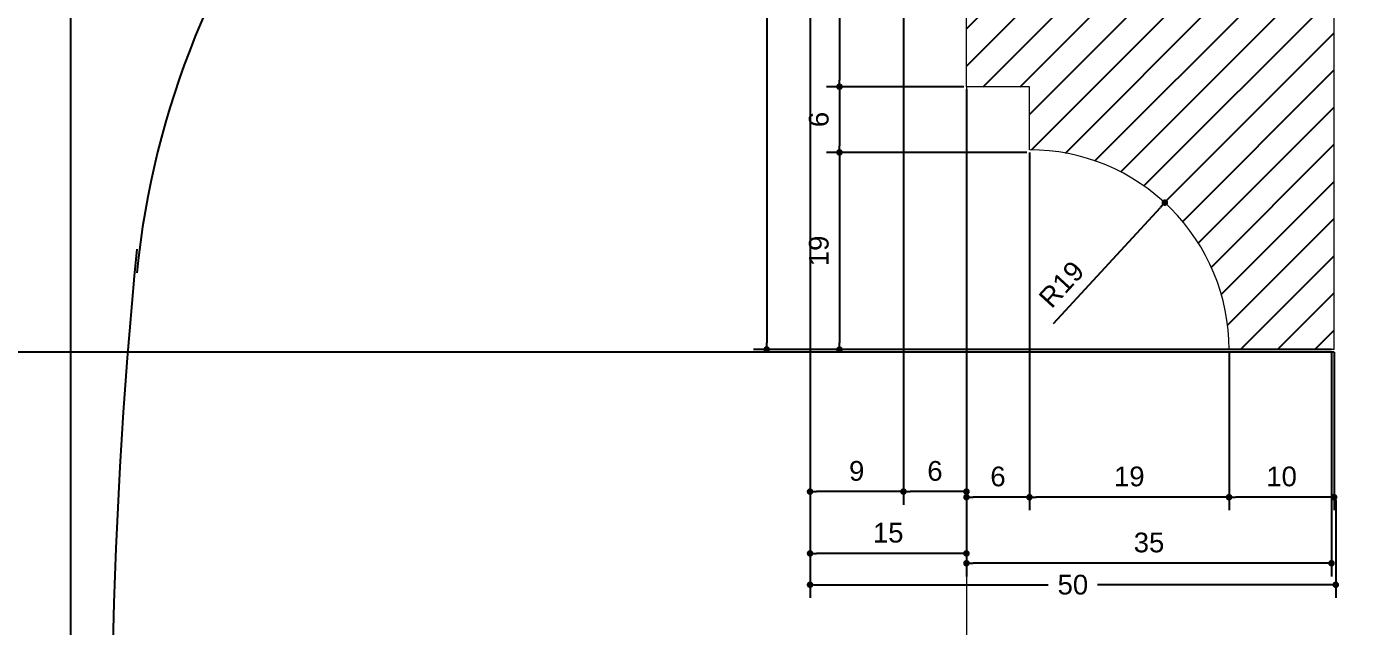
# Model space of a CAD drawing. Header units: inches. Extents: x 274057 to 444617, y 490067 to 635630.
# Drawn here: x 359396.7 to 359524.8, y 517236 to 517293 of the extents above; entities that cross this region are included whole.
import ezdxf

# ---------------------------------------------------------------- set-up
doc = ezdxf.new("R2010")
doc.units = ezdxf.units.IN
doc.header["$MEASUREMENT"] = 0
for name, color, linetype in [('8', 8, 'Continuous'), ('CQ curtains and frames', 252, 'Continuous'), ('CQ PANEL DIMENSION', 1, 'Continuous'), ('CQ SPOT DETAIL DIMENSION', 9, 'Continuous'), ('menuiserie', 32, 'Continuous')]:
    doc.layers.add(name, color=color, linetype=linetype)
doc.layers.add('Hardware Accs.', color=7, linetype='Continuous', lineweight=0)
doc.styles.get("Standard").update_dxf_attribs({"font": 'arial.ttf'})
doc.dimstyles.new('chester 1.25', dxfattribs={"dimscale": 0.0125, "dimtxt": 150, "dimasz": 50, "dimexe": 100, "dimexo": 20, "dimgap": 80, "dimtad": 1, "dimdec": 0, "dimzin": 0, "dimdsep": 46, "dimtxsty": 'Standard', "dimblk": 'DOT', "dimcen": 100, "dimclrd": 1, "dimclre": 1, "dimclrt": 3, "dimadec": 0, "dimazin": 0, "dimtfac": 1, "dimtdec": 0, "dimtofl": 0, "dimtmove": 0, "dimatfit": 3, "dimfxl": 1, "dimtolj": 1, "dimtzin": 0, "dimlwd": -1, "dimarcsym": 0})
doc.dimstyles.new('chester 15', dxfattribs={"dimscale": 0.15, "dimtxt": 150, "dimasz": 100, "dimexe": 100, "dimexo": 0, "dimgap": 80, "dimtad": 1, "dimdec": 0, "dimzin": 0, "dimdsep": 46, "dimtxsty": 'Standard', "dimblk": 'DOT', "dimcen": 100, "dimclrd": 1, "dimclre": 1, "dimclrt": 3, "dimadec": 0, "dimazin": 0, "dimtfac": 1, "dimtdec": 0, "dimtofl": 0, "dimtmove": 0, "dimatfit": 3, "dimfxl": 1, "dimtolj": 1, "dimtzin": 0, "dimlwd": -1, "dimarcsym": 0})
doc.dimstyles.new('chester 5', dxfattribs={"dimscale": 0.05, "dimtxt": 150, "dimasz": 50, "dimexe": 100, "dimexo": 0, "dimgap": 80, "dimtad": 1, "dimdec": 0, "dimzin": 0, "dimdsep": 46, "dimtxsty": 'Standard', "dimblk": 'DOT', "dimcen": 100, "dimclrd": 1, "dimclre": 1, "dimclrt": 3, "dimadec": 0, "dimazin": 0, "dimtfac": 1, "dimtdec": 0, "dimtofl": 0, "dimtmove": 0, "dimatfit": 3, "dimfxl": 1, "dimtolj": 1, "dimtzin": 0, "dimlwd": -1, "dimarcsym": 0})

# ---------------------------------------------------------------- blocks, each defined once
blk = doc.blocks.new('_Dot')
at = {"color": 0, "linetype": 'ByBlock', "lineweight": -2}
blk.add_line((-0.5, 0), (-1, 0), dxfattribs=at)
at = {"color": 0, "linetype": 'ByBlock', "const_width": 0.5}
blk.add_lwpolyline([(-0.25, 0, 1), (0.25, 0, 1)], format="xyb", close=True, dxfattribs=at)
blk = doc.blocks.new('*D353')
at = {"layer": 'CQ PANEL DIMENSION', "color": 1, "lineweight": -2, "transparency": 16777216}
for p, q in [((359413.14, 519502.61), (358858.81, 519502.61)), ((359395.1, 516399.28), (358858.81, 516399.28))]:
    blk.add_line(p, q, dxfattribs=at)
at = {"layer": 'CQ PANEL DIMENSION', "color": 1, "transparency": 16777216}
blk.add_line((358873.81, 519487.61), (358873.81, 516414.28), dxfattribs=at)
at = {"layer": 'Defpoints', "color": 0, "transparency": 16777216}
for p in [(359413.14, 519502.61, 0), (358873.81, 516399.28), (359395.1, 516399.28, -0.03)]:
    blk.add_point(p, dxfattribs=at)
at = {"layer": 'CQ PANEL DIMENSION', "color": 1, "transparency": 16777216, "xscale": 15, "yscale": 15, "zscale": 15}
for p, rotation in [((358873.81, 519502.61), 90), ((358873.81, 516399.28), 270)]:
    blk.add_blockref('_Dot', p, dxfattribs=dict(at, rotation=rotation))
at = {"layer": 'CQ PANEL DIMENSION', "color": 3, "transparency": 16777216, "insert": (358850.32, 517950.95), "char_height": 22.5, "attachment_point": 5, "rotation": 90}
blk.add_mtext('\\A1;3103', dxfattribs=at)
blk = doc.blocks.new('*D1044')
at = {"layer": 'CQ PANEL DIMENSION', "color": 1, "lineweight": -2, "transparency": 16777216}
for p, q in [((361673.43, 517521.28), (361536.56, 517521.28)), ((361731.43, 517262.03), (361536.56, 517262.03))]:
    blk.add_line(p, q, dxfattribs=at)
at = {"layer": 'CQ PANEL DIMENSION', "color": 1, "transparency": 16777216}
blk.add_line((361541.56, 517518.78), (361541.56, 517264.53), dxfattribs=at)
at = {"layer": 'Defpoints', "color": 0, "transparency": 16777216}
for p in [(361673.43, 517521.28, 0), (361541.56, 517262.03), (361731.43, 517262.03, 0)]:
    blk.add_point(p, dxfattribs=at)
at = {"layer": 'CQ PANEL DIMENSION', "color": 1, "transparency": 16777216, "xscale": 2.5, "yscale": 2.5, "zscale": 2.5}
for p, rotation in [((361541.56, 517521.28), 90), ((361541.56, 517262.03), 270)]:
    blk.add_blockref('_Dot', p, dxfattribs=dict(at, rotation=rotation))
at = {"layer": 'CQ PANEL DIMENSION', "color": 3, "transparency": 16777216, "insert": (361533.73, 517391.66), "char_height": 7.5, "attachment_point": 5, "rotation": 90}
blk.add_mtext('\\A1;259', dxfattribs=at)
blk = doc.blocks.new('*D1001')
at = {"layer": 'CQ PANEL DIMENSION', "color": 1, "lineweight": -2, "transparency": 16777216}
for p, q in [((361731.43, 517262.03), (361536.56, 517262.03)), ((361696.43, 516517.28), (361536.56, 516517.28))]:
    blk.add_line(p, q, dxfattribs=at)
at = {"layer": 'CQ PANEL DIMENSION', "color": 1, "transparency": 16777216}
blk.add_line((361541.56, 517259.53), (361541.56, 516519.78), dxfattribs=at)
at = {"layer": 'Defpoints', "color": 0, "transparency": 16777216}
for p in [(361731.43, 517262.03, 0), (361541.56, 516517.28), (361696.43, 516517.28, 0)]:
    blk.add_point(p, dxfattribs=at)
at = {"layer": 'CQ PANEL DIMENSION', "color": 1, "transparency": 16777216, "xscale": 2.5, "yscale": 2.5, "zscale": 2.5}
for p, rotation in [((361541.56, 517262.03), 90), ((361541.56, 516517.28), 270)]:
    blk.add_blockref('_Dot', p, dxfattribs=dict(at, rotation=rotation))
at = {"layer": 'CQ PANEL DIMENSION', "color": 3, "transparency": 16777216, "insert": (361533.75, 516889.66), "char_height": 7.5, "attachment_point": 5, "rotation": 90}
blk.add_mtext('\\A1;745', dxfattribs=at)
blk = doc.blocks.new('*D1052')
at = {"layer": 'CQ SPOT DETAIL DIMENSION', "color": 1, "lineweight": -2, "transparency": 16777216}
for p, q in [((361660.82, 517328.28), (361609.9, 517328.28)), ((361672.68, 516537.28), (361609.9, 516537.28))]:
    blk.add_line(p, q, dxfattribs=at)
at = {"layer": 'CQ SPOT DETAIL DIMENSION', "color": 1, "transparency": 16777216}
blk.add_line((361611.15, 517327.66), (361611.15, 516537.91), dxfattribs=at)
at = {"layer": 'Defpoints', "color": 0, "transparency": 16777216}
for p in [(361661.07, 517328.28), (361611.15, 516537.28), (361672.93, 516537.28)]:
    blk.add_point(p, dxfattribs=at)
at = {"layer": 'CQ SPOT DETAIL DIMENSION', "color": 1, "transparency": 16777216, "xscale": 0.625, "yscale": 0.625, "zscale": 0.625}
for p, rotation in [((361611.15, 517328.28), 90), ((361611.15, 516537.28), 270)]:
    blk.add_blockref('_Dot', p, dxfattribs=dict(at, rotation=rotation))
at = {"layer": 'CQ SPOT DETAIL DIMENSION', "color": 3, "transparency": 16777216, "insert": (361609.19, 516932.78), "char_height": 1.875, "attachment_point": 5, "rotation": 90}
blk.add_mtext('\\A1;791', dxfattribs=at)
blk = doc.blocks.new('*D1010')
at = {"layer": 'CQ SPOT DETAIL DIMENSION', "color": 1, "lineweight": -2, "transparency": 16777216}
for p, q in [((361696.43, 517286.53), (361696.43, 517240.71)), ((361731.18, 517262.03), (361731.18, 517240.71))]:
    blk.add_line(p, q, dxfattribs=at)
at = {"layer": 'CQ SPOT DETAIL DIMENSION', "color": 1, "transparency": 16777216}
blk.add_line((361730.56, 517241.96), (361697.06, 517241.96), dxfattribs=at)
at = {"layer": 'Defpoints', "color": 0, "transparency": 16777216}
for p in [(361696.43, 517286.78), (361731.18, 517262.28), (361696.43, 517241.96)]:
    blk.add_point(p, dxfattribs=at)
at = {"layer": 'CQ SPOT DETAIL DIMENSION', "color": 1, "transparency": 16777216, "xscale": 0.625, "yscale": 0.625, "zscale": 0.625, "rotation": 180}
blk.add_blockref('_Dot', (361696.43, 517241.96), dxfattribs=at)
at = {"layer": 'CQ SPOT DETAIL DIMENSION', "color": 1, "transparency": 16777216, "xscale": 0.625, "yscale": 0.625, "zscale": 0.625}
blk.add_blockref('_Dot', (361731.18, 517241.96), dxfattribs=at)
at = {"layer": 'CQ SPOT DETAIL DIMENSION', "color": 3, "transparency": 16777216, "insert": (361713.81, 517243.92), "char_height": 1.875, "attachment_point": 5}
blk.add_mtext('\\A1;35', dxfattribs=at)
blk = doc.blocks.new('*D1011')
at = {"layer": 'CQ SPOT DETAIL DIMENSION', "color": 1, "lineweight": -2, "transparency": 16777216}
for p, q in [((361721.43, 517262.03), (361721.43, 517246.99)), ((361731.43, 517262.03), (361731.43, 517246.99))]:
    blk.add_line(p, q, dxfattribs=at)
at = {"layer": 'CQ SPOT DETAIL DIMENSION', "color": 1, "transparency": 16777216}
blk.add_line((361730.81, 517248.24), (361722.06, 517248.24), dxfattribs=at)
at = {"layer": 'Defpoints', "color": 0, "transparency": 16777216}
for p in [(361721.43, 517262.28, 0), (361731.43, 517262.28), (361721.43, 517248.24)]:
    blk.add_point(p, dxfattribs=at)
at = {"layer": 'CQ SPOT DETAIL DIMENSION', "color": 1, "transparency": 16777216, "xscale": 0.625, "yscale": 0.625, "zscale": 0.625, "rotation": 180}
blk.add_blockref('_Dot', (361721.43, 517248.24), dxfattribs=at)
at = {"layer": 'CQ SPOT DETAIL DIMENSION', "color": 1, "transparency": 16777216, "xscale": 0.625, "yscale": 0.625, "zscale": 0.625}
blk.add_blockref('_Dot', (361731.43, 517248.24), dxfattribs=at)
at = {"layer": 'CQ SPOT DETAIL DIMENSION', "color": 3, "transparency": 16777216, "insert": (361726.43, 517250.2), "char_height": 1.875, "attachment_point": 5}
blk.add_mtext('\\A1;10', dxfattribs=at)
blk = doc.blocks.new('*D1012')
at = {"layer": 'CQ SPOT DETAIL DIMENSION', "color": 1, "lineweight": -2, "transparency": 16777216}
for p, q in [((361702.43, 517281.03), (361702.43, 517246.99)), ((361721.43, 517262.03), (361721.43, 517246.99))]:
    blk.add_line(p, q, dxfattribs=at)
at = {"layer": 'CQ SPOT DETAIL DIMENSION', "color": 1, "transparency": 16777216}
blk.add_line((361720.81, 517248.24), (361703.06, 517248.24), dxfattribs=at)
at = {"layer": 'Defpoints', "color": 0, "transparency": 16777216}
for p in [(361702.43, 517281.28, 0), (361721.43, 517262.28, 0), (361702.43, 517248.24)]:
    blk.add_point(p, dxfattribs=at)
at = {"layer": 'CQ SPOT DETAIL DIMENSION', "color": 1, "transparency": 16777216, "xscale": 0.625, "yscale": 0.625, "zscale": 0.625, "rotation": 180}
blk.add_blockref('_Dot', (361702.43, 517248.24), dxfattribs=at)
at = {"layer": 'CQ SPOT DETAIL DIMENSION', "color": 1, "transparency": 16777216, "xscale": 0.625, "yscale": 0.625, "zscale": 0.625}
blk.add_blockref('_Dot', (361721.43, 517248.24), dxfattribs=at)
at = {"layer": 'CQ SPOT DETAIL DIMENSION', "color": 3, "transparency": 16777216, "insert": (361711.93, 517250.2), "char_height": 1.875, "attachment_point": 5}
blk.add_mtext('\\A1;19', dxfattribs=at)
blk = doc.blocks.new('*D1013')
at = {"layer": 'CQ SPOT DETAIL DIMENSION', "color": 1, "lineweight": -2, "transparency": 16777216}
for p, q in [((361696.43, 517287.03), (361696.43, 517246.99)), ((361702.43, 517281.03), (361702.43, 517246.99))]:
    blk.add_line(p, q, dxfattribs=at)
at = {"layer": 'CQ SPOT DETAIL DIMENSION', "color": 1, "transparency": 16777216}
blk.add_line((361701.81, 517248.24), (361697.06, 517248.24), dxfattribs=at)
at = {"layer": 'Defpoints', "color": 0, "transparency": 16777216}
for p in [(361696.43, 517287.28, 0), (361702.43, 517281.28, 0), (361696.43, 517248.24)]:
    blk.add_point(p, dxfattribs=at)
at = {"layer": 'CQ SPOT DETAIL DIMENSION', "color": 1, "transparency": 16777216, "xscale": 0.625, "yscale": 0.625, "zscale": 0.625, "rotation": 180}
blk.add_blockref('_Dot', (361696.43, 517248.24), dxfattribs=at)
at = {"layer": 'CQ SPOT DETAIL DIMENSION', "color": 1, "transparency": 16777216, "xscale": 0.625, "yscale": 0.625, "zscale": 0.625}
blk.add_blockref('_Dot', (361702.43, 517248.24), dxfattribs=at)
at = {"layer": 'CQ SPOT DETAIL DIMENSION', "color": 3, "transparency": 16777216, "insert": (361699.43, 517250.2), "char_height": 1.875, "attachment_point": 5}
blk.add_mtext('\\A1;6', dxfattribs=at)
blk = doc.blocks.new('*D1014')
at = {"layer": 'CQ SPOT DETAIL DIMENSION', "color": 1, "lineweight": -2, "transparency": 16777216}
for p, q in [((361681.54, 517342.76), (361681.54, 517241.64)), ((361696.43, 517287.03), (361696.43, 517241.64))]:
    blk.add_line(p, q, dxfattribs=at)
at = {"layer": 'CQ SPOT DETAIL DIMENSION', "color": 1, "transparency": 16777216}
blk.add_line((361695.81, 517242.89), (361682.16, 517242.89), dxfattribs=at)
at = {"layer": 'Defpoints', "color": 0, "transparency": 16777216}
for p in [(361681.54, 517343.01, 0), (361696.43, 517287.28, 0), (361681.54, 517242.89)]:
    blk.add_point(p, dxfattribs=at)
at = {"layer": 'CQ SPOT DETAIL DIMENSION', "color": 1, "transparency": 16777216, "xscale": 0.625, "yscale": 0.625, "zscale": 0.625, "rotation": 180}
blk.add_blockref('_Dot', (361681.54, 517242.89), dxfattribs=at)
at = {"layer": 'CQ SPOT DETAIL DIMENSION', "color": 1, "transparency": 16777216, "xscale": 0.625, "yscale": 0.625, "zscale": 0.625}
blk.add_blockref('_Dot', (361696.43, 517242.89), dxfattribs=at)
at = {"layer": 'CQ SPOT DETAIL DIMENSION', "color": 3, "transparency": 16777216, "insert": (361688.98, 517244.85), "char_height": 1.875, "attachment_point": 5}
blk.add_mtext('\\A1;15', dxfattribs=at)
blk = doc.blocks.new('*D1015')
at = {"layer": 'CQ SPOT DETAIL DIMENSION', "color": 1, "lineweight": -2, "transparency": 16777216}
for p, q in [((361690.43, 517329.03), (361690.43, 517247.52)), ((361696.43, 517286.78), (361696.43, 517247.52))]:
    blk.add_line(p, q, dxfattribs=at)
at = {"layer": 'CQ SPOT DETAIL DIMENSION', "color": 1, "transparency": 16777216}
blk.add_line((361695.81, 517248.77), (361691.06, 517248.77), dxfattribs=at)
at = {"layer": 'Defpoints', "color": 0, "transparency": 16777216}
for p in [(361690.43, 517329.28, 0), (361696.43, 517287.03), (361690.43, 517248.77)]:
    blk.add_point(p, dxfattribs=at)
at = {"layer": 'CQ SPOT DETAIL DIMENSION', "color": 1, "transparency": 16777216, "xscale": 0.625, "yscale": 0.625, "zscale": 0.625, "rotation": 180}
blk.add_blockref('_Dot', (361690.43, 517248.77), dxfattribs=at)
at = {"layer": 'CQ SPOT DETAIL DIMENSION', "color": 1, "transparency": 16777216, "xscale": 0.625, "yscale": 0.625, "zscale": 0.625}
blk.add_blockref('_Dot', (361696.43, 517248.77), dxfattribs=at)
at = {"layer": 'CQ SPOT DETAIL DIMENSION', "color": 3, "transparency": 16777216, "insert": (361693.43, 517250.73), "char_height": 1.875, "attachment_point": 5}
blk.add_mtext('\\A1;6', dxfattribs=at)
blk = doc.blocks.new('*D1016')
at = {"layer": 'CQ SPOT DETAIL DIMENSION', "color": 1, "lineweight": -2, "transparency": 16777216}
for p, q in [((361681.54, 517334.03), (361681.54, 517247.52)), ((361690.43, 517334.03), (361690.43, 517247.52))]:
    blk.add_line(p, q, dxfattribs=at)
at = {"layer": 'CQ SPOT DETAIL DIMENSION', "color": 1, "transparency": 16777216}
blk.add_line((361689.81, 517248.77), (361682.16, 517248.77), dxfattribs=at)
at = {"layer": 'Defpoints', "color": 0, "transparency": 16777216}
for p in [(361681.54, 517334.28), (361690.43, 517334.28, 0), (361681.54, 517248.77)]:
    blk.add_point(p, dxfattribs=at)
at = {"layer": 'CQ SPOT DETAIL DIMENSION', "color": 1, "transparency": 16777216, "xscale": 0.625, "yscale": 0.625, "zscale": 0.625, "rotation": 180}
blk.add_blockref('_Dot', (361681.54, 517248.77), dxfattribs=at)
at = {"layer": 'CQ SPOT DETAIL DIMENSION', "color": 1, "transparency": 16777216, "xscale": 0.625, "yscale": 0.625, "zscale": 0.625}
blk.add_blockref('_Dot', (361690.43, 517248.77), dxfattribs=at)
at = {"layer": 'CQ SPOT DETAIL DIMENSION', "color": 3, "transparency": 16777216, "insert": (361685.98, 517250.73), "char_height": 1.875, "attachment_point": 5}
blk.add_mtext('\\A1;9', dxfattribs=at)
blk = doc.blocks.new('*D1017')
at = {"layer": 'CQ SPOT DETAIL DIMENSION', "color": 1, "lineweight": -2, "transparency": 16777216}
for p, q in [((361731.59, 517247.99), (361731.59, 517238.66)), ((361681.54, 517242.54), (361681.54, 517238.66))]:
    blk.add_line(p, q, dxfattribs=at)
at = {"layer": 'CQ SPOT DETAIL DIMENSION', "color": 1, "transparency": 16777216}
for p, q in [((361682.16, 517239.91), (361704.22, 517239.91)), ((361730.97, 517239.91), (361708.9, 517239.91))]:
    blk.add_line(p, q, dxfattribs=at)
at = {"layer": 'Defpoints', "color": 0, "transparency": 16777216}
for p in [(361731.59, 517248.24), (361681.54, 517242.79), (361731.59, 517239.91)]:
    blk.add_point(p, dxfattribs=at)
at = {"layer": 'CQ SPOT DETAIL DIMENSION', "color": 1, "transparency": 16777216, "xscale": 0.625, "yscale": 0.625, "zscale": 0.625, "rotation": 180}
blk.add_blockref('_Dot', (361681.54, 517239.91), dxfattribs=at)
at = {"layer": 'CQ SPOT DETAIL DIMENSION', "color": 1, "transparency": 16777216, "xscale": 0.625, "yscale": 0.625, "zscale": 0.625}
blk.add_blockref('_Dot', (361731.59, 517239.91), dxfattribs=at)
at = {"layer": 'CQ SPOT DETAIL DIMENSION', "color": 3, "transparency": 16777216, "insert": (361706.56, 517239.91), "char_height": 1.875, "attachment_point": 5}
blk.add_mtext('\\A1;50', dxfattribs=at)
blk = doc.blocks.new('*D1019')
at = {"layer": 'CQ SPOT DETAIL DIMENSION', "color": 1, "lineweight": -2, "transparency": 16777216}
for p, q in [((361696.18, 517329.28), (361676.16, 517329.28)), ((361731.18, 517262.28), (361676.16, 517262.28))]:
    blk.add_line(p, q, dxfattribs=at)
at = {"layer": 'CQ SPOT DETAIL DIMENSION', "color": 1, "transparency": 16777216}
blk.add_line((361677.41, 517328.66), (361677.41, 517262.91), dxfattribs=at)
at = {"layer": 'Defpoints', "color": 0, "transparency": 16777216}
for p in [(361696.43, 517329.28, 0), (361677.41, 517262.28), (361731.43, 517262.28)]:
    blk.add_point(p, dxfattribs=at)
at = {"layer": 'CQ SPOT DETAIL DIMENSION', "color": 1, "transparency": 16777216, "xscale": 0.625, "yscale": 0.625, "zscale": 0.625}
for p, rotation in [((361677.41, 517329.28), 90), ((361677.41, 517262.28), 270)]:
    blk.add_blockref('_Dot', p, dxfattribs=dict(at, rotation=rotation))
at = {"layer": 'CQ SPOT DETAIL DIMENSION', "color": 3, "transparency": 16777216, "insert": (361675.46, 517295.78), "char_height": 1.875, "attachment_point": 5, "rotation": 90}
blk.add_mtext('\\A1;67', dxfattribs=at)
blk = doc.blocks.new('*D1020')
at = {"layer": 'CQ SPOT DETAIL DIMENSION', "color": 1, "lineweight": -2, "transparency": 16777216}
for p, q in [((361696.18, 517328.28), (361683.09, 517328.28)), ((361696.18, 517287.28), (361683.09, 517287.28))]:
    blk.add_line(p, q, dxfattribs=at)
at = {"layer": 'CQ SPOT DETAIL DIMENSION', "color": 1, "transparency": 16777216}
blk.add_line((361684.34, 517327.66), (361684.34, 517287.91), dxfattribs=at)
at = {"layer": 'Defpoints', "color": 0, "transparency": 16777216}
for p in [(361696.43, 517328.28), (361684.34, 517287.28), (361696.43, 517287.28)]:
    blk.add_point(p, dxfattribs=at)
at = {"layer": 'CQ SPOT DETAIL DIMENSION', "color": 1, "transparency": 16777216, "xscale": 0.625, "yscale": 0.625, "zscale": 0.625}
for p, rotation in [((361684.34, 517328.28), 90), ((361684.34, 517287.28), 270)]:
    blk.add_blockref('_Dot', p, dxfattribs=dict(at, rotation=rotation))
at = {"layer": 'CQ SPOT DETAIL DIMENSION', "color": 3, "transparency": 16777216, "insert": (361682.39, 517307.78), "char_height": 1.875, "attachment_point": 5, "rotation": 90}
blk.add_mtext('\\A1;41', dxfattribs=at)
blk = doc.blocks.new('*D1021')
at = {"layer": 'CQ SPOT DETAIL DIMENSION', "color": 1, "lineweight": -2, "transparency": 16777216}
for p, q in [((361696.18, 517287.28), (361683.09, 517287.28)), ((361702.18, 517281.03), (361683.09, 517281.03))]:
    blk.add_line(p, q, dxfattribs=at)
at = {"layer": 'CQ SPOT DETAIL DIMENSION', "color": 1, "transparency": 16777216}
blk.add_line((361684.34, 517286.66), (361684.34, 517281.66), dxfattribs=at)
at = {"layer": 'Defpoints', "color": 0, "transparency": 16777216}
for p in [(361696.43, 517287.28), (361684.34, 517281.03), (361702.43, 517281.03)]:
    blk.add_point(p, dxfattribs=at)
at = {"layer": 'CQ SPOT DETAIL DIMENSION', "color": 1, "transparency": 16777216, "xscale": 0.625, "yscale": 0.625, "zscale": 0.625}
for p, rotation in [((361684.34, 517287.28), 90), ((361684.34, 517281.03), 270)]:
    blk.add_blockref('_Dot', p, dxfattribs=dict(at, rotation=rotation))
at = {"layer": 'CQ SPOT DETAIL DIMENSION', "color": 3, "transparency": 16777216, "insert": (361682.38, 517284.16), "char_height": 1.875, "attachment_point": 5, "rotation": 90}
blk.add_mtext('\\A1;6', dxfattribs=at)
blk = doc.blocks.new('*D1022')
at = {"layer": 'CQ SPOT DETAIL DIMENSION', "color": 1, "lineweight": -2, "transparency": 16777216}
for p, q in [((361702.18, 517281.03), (361683.09, 517281.03)), ((361721.18, 517262.28), (361683.09, 517262.28))]:
    blk.add_line(p, q, dxfattribs=at)
at = {"layer": 'CQ SPOT DETAIL DIMENSION', "color": 1, "transparency": 16777216}
blk.add_line((361684.34, 517280.41), (361684.34, 517262.91), dxfattribs=at)
at = {"layer": 'Defpoints', "color": 0, "transparency": 16777216}
for p in [(361702.43, 517281.03), (361684.34, 517262.28), (361721.43, 517262.28)]:
    blk.add_point(p, dxfattribs=at)
at = {"layer": 'CQ SPOT DETAIL DIMENSION', "color": 1, "transparency": 16777216, "xscale": 0.625, "yscale": 0.625, "zscale": 0.625}
for p, rotation in [((361684.34, 517281.03), 90), ((361684.34, 517262.28), 270)]:
    blk.add_blockref('_Dot', p, dxfattribs=dict(at, rotation=rotation))
at = {"layer": 'CQ SPOT DETAIL DIMENSION', "color": 3, "transparency": 16777216, "insert": (361682.38, 517271.66), "char_height": 1.875, "attachment_point": 5, "rotation": 90}
blk.add_mtext('\\A1;19', dxfattribs=at)
blk = doc.blocks.new('*D1023')
at = {"layer": 'CQ SPOT DETAIL DIMENSION', "color": 1, "transparency": 16777216}
blk.add_line((361704.72, 517264.77), (361714.89, 517275.79), dxfattribs=at)
at = {"layer": 'Defpoints', "color": 0, "transparency": 16777216}
for p in [(361715.31, 517276.25, 0), (361702.43, 517262.28, 0)]:
    blk.add_point(p, dxfattribs=at)
at = {"layer": 'CQ SPOT DETAIL DIMENSION', "color": 1, "transparency": 16777216, "xscale": 0.625, "yscale": 0.625, "zscale": 0.625, "rotation": 47.32914973156379}
blk.add_blockref('_Dot', (361715.31, 517276.25), dxfattribs=at)
at = {"layer": 'CQ SPOT DETAIL DIMENSION', "color": 3, "transparency": 16777216, "insert": (361705.48, 517268.48), "char_height": 1.875, "attachment_point": 5, "rotation": 47.3291}
blk.add_mtext('\\A1;R19', dxfattribs=at)
blk = doc.blocks.new('*D791')
at = {"layer": 'CQ PANEL DIMENSION', "color": 1, "lineweight": -2, "transparency": 16777216}
for p, q in [((358368.71, 517284.78), (358368.71, 517646.78)), ((360075.1, 517284.78), (360075.1, 517646.78))]:
    blk.add_line(p, q, dxfattribs=at)
at = {"layer": 'CQ PANEL DIMENSION', "color": 1, "transparency": 16777216}
blk.add_line((358383.71, 517631.78), (360060.1, 517631.78), dxfattribs=at)
at = {"layer": 'Defpoints', "color": 0, "transparency": 16777216}
for p in [(360075.1, 517631.78), (358368.71, 517284.78, -0.03), (360075.1, 517284.78, 0)]:
    blk.add_point(p, dxfattribs=at)
at = {"layer": 'CQ PANEL DIMENSION', "color": 1, "transparency": 16777216, "xscale": 15, "yscale": 15, "zscale": 15, "rotation": 180}
blk.add_blockref('_Dot', (358368.71, 517631.78), dxfattribs=at)
at = {"layer": 'CQ PANEL DIMENSION', "color": 1, "transparency": 16777216, "xscale": 15, "yscale": 15, "zscale": 15}
blk.add_blockref('_Dot', (360075.1, 517631.78), dxfattribs=at)
at = {"layer": 'CQ PANEL DIMENSION', "color": 3, "transparency": 16777216, "insert": (359221.9, 517655.27), "char_height": 22.5, "attachment_point": 5}
blk.add_mtext('\\A1;1706', dxfattribs=at)
blk = doc.blocks.new('tv cabinet fireplace')
at = {"layer": '8'}
h = blk.add_hatch(dxfattribs=at)
h.set_pattern_fill('ANSI31', color=256, scale=20)
h.set_pattern_definition([(45, (-383.4847, -4e-09), (-1.767766953, 1.767766953), [])])
edge = h.paths.add_edge_path()
edge.add_line((361721.43, 517262.28), (361731.43, 517262.28))
edge.add_line((361731.43, 517262.28), (361731.43, 517328.28))
edge.add_line((361731.43, 517328.28), (361696.43, 517328.28))
edge.add_line((361696.43, 517328.28), (361696.43, 517330.28))
edge.add_line((361696.43, 517330.28), (361696.43, 517287.28))
edge.add_line((361696.43, 517287.28), (361702.43, 517287.28))
edge.add_line((361702.43, 517287.28), (361702.43, 517281.28))
edge.add_arc((361702.43, 517262.28), 19, 0, 90, ccw=False)
at = {"layer": 'Hardware Accs.', "color": 6}
for p, q in [((361731.43, 517262.28, 0.09), (361731.43, 517328.28, 0.09)), ((361696.43, 517287.28, 0.09), (361696.43, 516517.28, 0.09))]:
    blk.add_line(p, q, dxfattribs=at)
at = {"layer": 'Hardware Accs.', "color": 6, "elevation": 0.09}
blk.add_lwpolyline([(361731.43, 517262.28), (361721.43, 517262.28, 0.414214), (361702.43, 517281.28), (361702.43, 517287.28), (361696.43, 517287.28), (361696.43, 517328.28)], format="xyb", dxfattribs=at)
at = {"layer": 'menuiserie', "ltscale": 2}
for centre, radius, start, end in [((361698.4, 517261.48, 0.09), 81.36, 141.5442, 174.2772), ((362106.14, 517223.32, 0.09), 491.09, 174.3311, 193.6699)]:
    blk.add_arc(centre, radius, start, end, dxfattribs=at)
at = {"layer": 'CQ PANEL DIMENSION'}
for base, p1, p2, picture, middle in [((361541.56, 517262.03, 0.09), (361673.43, 517521.28, 0.09), (361731.43, 517262.03, 0.09), '*D1044', (361533.73, 517391.66, 0.09)), ((361541.56, 516517.28, 0.09), (361731.43, 517262.03, 0.09), (361696.43, 516517.28, 0.09), '*D1001', (361533.75, 516889.66, 0.09))]:
    dim = blk.add_linear_dim(base=base, p1=p1, p2=p2, angle=90, dimstyle='chester 5', override={"dimtmove": 1}, dxfattribs=at)
    dim.commit()
    dim.dimension.update_dxf_attribs({"geometry": picture, "text_midpoint": middle})
at = {"layer": 'CQ SPOT DETAIL DIMENSION', "color": 6}
for base, p1, p2, override, picture, middle in [((361681.54, 517242.89, 0.09), (361696.43, 517287.28, 0.09), (361681.54, 517343.01, 0.09), {"dimtmove": 1}, '*D1014', (361688.98, 517244.85, 0.09)), ((361696.43, 517248.24, 0.09), (361702.43, 517281.28, 0.09), (361696.43, 517287.28, 0.09), {"dimtmove": 1}, '*D1013', (361699.43, 517250.2, 0.09)), ((361702.43, 517248.24, 0.09), (361721.43, 517262.28, 0.09), (361702.43, 517281.28, 0.09), {"dimtmove": 1}, '*D1012', (361711.93, 517250.2, 0.09)), ((361731.59, 517239.91, 0.09), (361681.54, 517242.79, 0.09), (361731.59, 517248.24, 0.09), {"dimtad": 0}, '*D1017', (361706.56, 517239.91, 0.09))]:
    dim = blk.add_linear_dim(base=base, p1=p1, p2=p2, dimstyle='chester 1.25', override=override, dxfattribs=at)
    dim.commit()
    dim.dimension.update_dxf_attribs({"geometry": picture, "text_midpoint": middle})
for base, p1, p2, picture, middle in [((361681.54, 517248.77, 0.09), (361690.43, 517334.28, 0.09), (361681.54, 517334.28, 0.09), '*D1016', (361685.98, 517250.73, 0.09)), ((361690.43, 517248.77, 0.09), (361696.43, 517287.03, 0.09), (361690.43, 517329.28, 0.09), '*D1015', (361693.43, 517250.73, 0.09)), ((361696.43, 517241.96, 0.09), (361731.18, 517262.28, 0.09), (361696.43, 517286.78, 0.09), '*D1010', (361713.81, 517243.92, 0.09)), ((361721.43, 517248.24, 0.09), (361731.43, 517262.28, 0.09), (361721.43, 517262.28, 0.09), '*D1011', (361726.43, 517250.2, 0.09))]:
    dim = blk.add_linear_dim(base=base, p1=p1, p2=p2, dimstyle='chester 1.25', dxfattribs=at)
    dim.commit()
    dim.dimension.update_dxf_attribs({"geometry": picture, "text_midpoint": middle})
for base, p1, p2, picture, middle in [((361677.41, 517262.28, 0.09), (361696.43, 517329.28, 0.09), (361731.43, 517262.28, 0.09), '*D1019', (361675.46, 517295.78, 0.09)), ((361684.34, 517287.28, 0.09), (361696.43, 517328.28, 0.09), (361696.43, 517287.28, 0.09), '*D1020', (361682.39, 517307.78, 0.09))]:
    dim = blk.add_linear_dim(base=base, p1=p1, p2=p2, angle=90, dimstyle='chester 1.25', dxfattribs=at)
    dim.commit()
    dim.dimension.update_dxf_attribs({"geometry": picture, "text_midpoint": middle})
for base, p1, p2, picture, middle in [((361611.15, 516537.28, 0.09), (361661.07, 517328.28, 0.09), (361672.93, 516537.28, 0.09), '*D1052', (361609.19, 516932.78, 0.09)), ((361684.34, 517281.03, 0.09), (361696.43, 517287.28, 0.09), (361702.43, 517281.03, 0.09), '*D1021', (361682.38, 517284.16, 0.09)), ((361684.34, 517262.28, 0.09), (361702.43, 517281.03, 0.09), (361721.43, 517262.28, 0.09), '*D1022', (361682.38, 517271.66, 0.09))]:
    dim = blk.add_linear_dim(base=base, p1=p1, p2=p2, angle=90, dimstyle='chester 1.25', override={"dimtmove": 1}, dxfattribs=at)
    dim.commit()
    dim.dimension.update_dxf_attribs({"geometry": picture, "text_midpoint": middle})
dim = blk.add_radius_dim(center=(361702.43, 517262.28, 0.09), mpoint=(361715.31, 517276.25, 0.09), dimstyle='chester 1.25', dxfattribs=at)
dim.commit()
dim.dimension.update_dxf_attribs({"geometry": '*D1023', "text_midpoint": (361706.92, 517267.15, 0.09), "dimtype": 132})

msp = doc.modelspace()

# ---------------------------------------------------------------- hatches: boundary and pattern name
at = {"layer": 'CQ curtains and frames', "linetype": 'ByBlock', "ltscale": 200}
h = msp.add_hatch(dxfattribs=at)
h.set_pattern_fill('PLASTI,_O', color=256, scale=500, angle=90)
h.set_pattern_definition([(90, (0, 0), (-125, 8e-15), []), (90, (-15.62, 1e-15), (-125, 8e-15), []), (90, (-31.25, 2e-15), (-125, 8e-15), []), (90, (-78.12, 5e-15), (-125, 8e-15), [])])
edge = h.paths.add_edge_path()
edge.add_line((359636.1, 517521.28), (359636.1, 519159.24))
edge.add_line((359636.1, 519159.24), (359615.1, 519189.24))
edge.add_line((359615.1, 519189.24), (359611.1, 519259.37))
edge.add_line((359611.1, 519259.37), (359625.1, 519279.41))
edge.add_line((359625.1, 519279.41), (359625.1, 519299.28))
edge.add_line((359625.1, 519299.28), (354065.1, 519299.34))
edge.add_line((354065.1, 519299.34), (354065.1, 519279.41))
edge.add_line((354065.1, 519279.41), (354069.1, 519279.41))
edge.add_line((354069.1, 519279.41), (354070.27, 519276.58))
edge.add_line((354070.27, 519276.58), (354073.1, 519275.41))
edge.add_line((354073.1, 519275.41), (354073.1, 519272.41))
edge.add_arc((354073.1, 519269.41), 3, 0, 90, ccw=False)
edge.add_line((354076.1, 519269.41), (354079.1, 519269.41))
edge.add_line((354079.1, 519269.41), (354079.1, 519229.24))
edge.add_line((354079.1, 519229.24), (354076.1, 519229.24))
edge.add_arc((354073.1, 519229.24), 3, 270, 360, ccw=False)
edge.add_line((354073.1, 519226.24), (354073.1, 519223.24))
edge.add_arc((354073.1, 519219.24), 4, 90, 180)
edge.add_line((354069.1, 519219.24), (354065.1, 519219.24))
edge.add_line((354065.1, 519219.24), (354065.1, 519199.24))
edge.add_line((354065.1, 519199.24), (354068.1, 519199.24))
edge.add_arc((354071.1, 519199.24), 3, 180, 270)
edge.add_line((354071.1, 519196.24), (354071.1, 519193.24))
edge.add_arc((354071.1, 519189.24), 4, -90, 90, ccw=False)
edge.add_line((354071.1, 519185.24), (354071.1, 519182.24))
edge.add_arc((354071.1, 519179.24), 3, 90, 180)
edge.add_line((354068.1, 519179.24), (354065.1, 519179.24))
edge.add_line((354065.1, 519179.24), (354065.1, 519157.92))
edge.add_line((354065.1, 519157.92), (354052.04, 519157.92))
edge.add_line((354052.04, 519157.92), (354069.17, 516514.31))
edge.add_line((354069.17, 516514.31), (354295.1, 516514.25))
edge.add_line((354295.1, 516514.25), (354295.1, 519049.28))
edge.add_line((354295.1, 519049.28), (359395.1, 519049.28))
edge.add_line((359395.1, 519049.28), (359394.66, 517521.28))
edge.add_line((359394.66, 517521.28), (359636.1, 517521.42))

# ---------------------------------------------------------------- block references
at = {"layer": 'CQ PANEL DIMENSION'}
msp.add_blockref('tv cabinet fireplace', (-2210.33, 0, -0.09), dxfattribs=at)

# ---------------------------------------------------------------- dimensions: what is measured, and where the dimension line sits
dim = msp.add_linear_dim(base=(358873.81, 516399.28), p1=(359413.14, 519502.61, 0), p2=(359395.1, 516399.28, -0.03), angle=90, dimstyle='chester 15', dxfattribs=at)
dim.commit()
dim.dimension.update_dxf_attribs({"geometry": '*D353', "text_midpoint": (358850.32, 517950.95)})
dim = msp.add_linear_dim(base=(360075.1, 517631.78), p1=(358368.71, 517284.78, -0.03), p2=(360075.1, 517284.78, 0), dimstyle='chester 15', dxfattribs=at)
dim.commit()
dim.dimension.update_dxf_attribs({"geometry": '*D791', "text_midpoint": (359221.9, 517655.27)})

doc.saveas('drawing.dxf')
